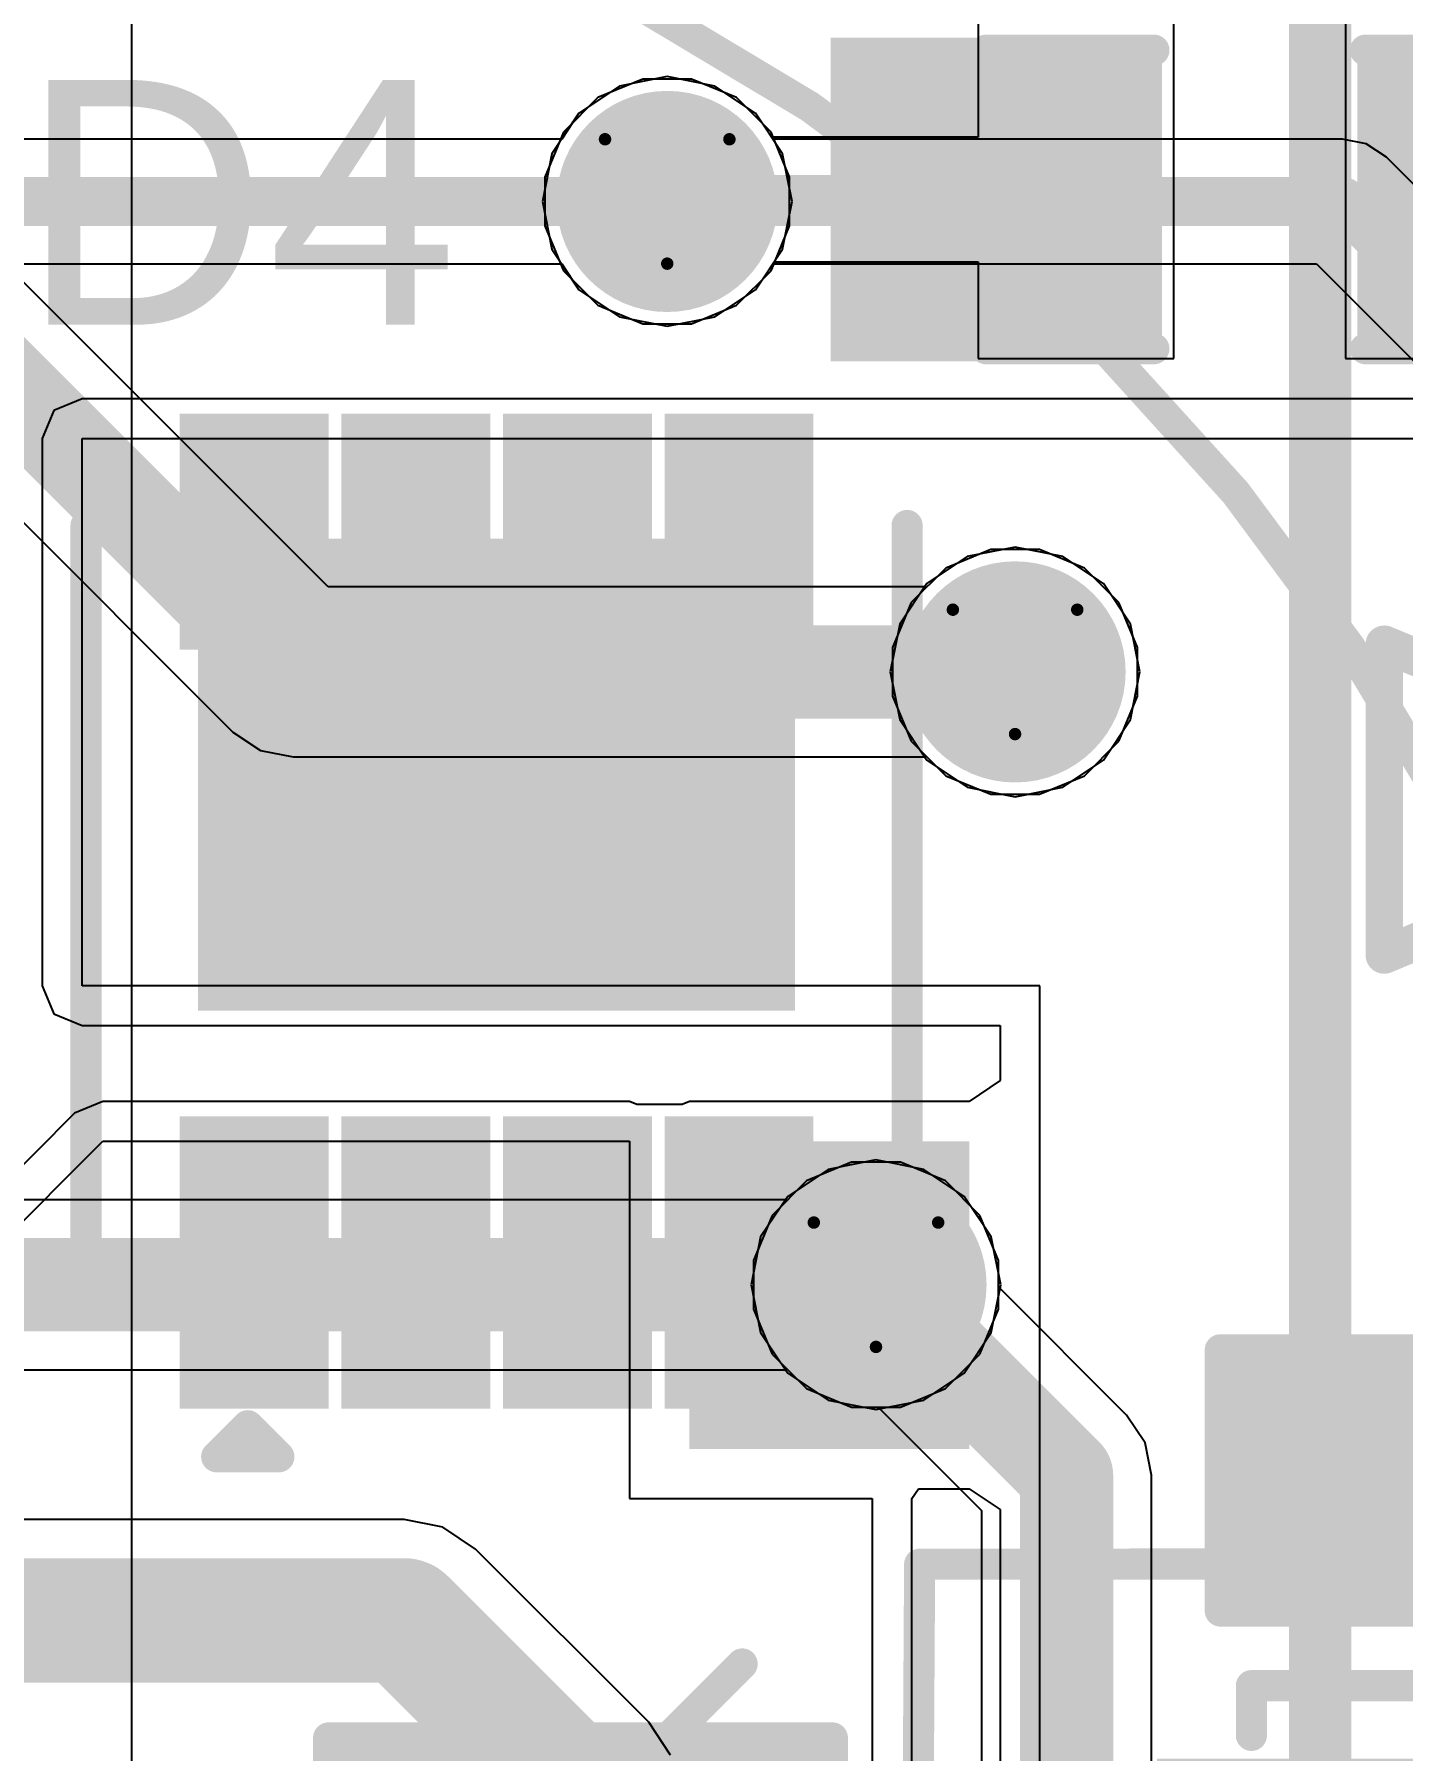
# Model space of a CAD drawing. Header units: inches. Extents: x -3 to 423, y -3 to 110.
# Drawn here: x 26.12 to 31.71, y 69.36 to 76.37 of the extents above; entities that cross this region are included whole.
import ezdxf

# ---------------------------------------------------------------- set-up
doc = ezdxf.new("R2010")
doc.units = ezdxf.units.IN
for name, color, linetype in [('Board Outline', 56, 'Continuous'), ('Bottom Layer', 5, 'Continuous'), ('Bottom Overlay', 54, 'Continuous'), ('Bottom Solder', 6, 'Continuous'), ('Drill Drawing', 1, 'Continuous'), ('Mechanical 1', 6, 'Continuous'), ('Mechanical 13', 56, 'Continuous'), ('Mid Layer', 16, 'Continuous'), ('Mid Layer 2', 76, 'Continuous'), ('Top Layer', 1, 'Continuous'), ('Top Overlay', 2, 'Continuous'), ('Top Paste', 8, 'Continuous'), ('Top Solder', 216, 'Continuous'), ('Via Holes', 16, 'Continuous')]:
    doc.layers.add(name, color=color, linetype=linetype)
doc.styles.add('Arial', font='', dxfattribs={"height": 0.2})
doc.styles.get('Arial').set_extended_font_data('Arial')

# ---------------------------------------------------------------- blocks, each defined once
blk = doc.blocks.new('RES_0306_1')
at = {"layer": 'Top Layer'}
for points in [[(-0.575, -0.9), (-0.575, 0.9), (-0.125, 0.9), (-0.125, -0.9)], [(0.125, -0.9), (0.125, 0.9), (0.575, 0.9), (0.575, -0.9)]]:
    blk.add_hatch(color=1, dxfattribs=at).paths.add_polyline_path(points)
at = {"layer": 'Top Paste'}
for points in [[(-0.575, -0.9), (-0.575, 0.9), (-0.125, 0.9), (-0.125, -0.9)], [(0.125, -0.9), (0.125, 0.9), (0.575, 0.9), (0.575, -0.9)]]:
    blk.add_hatch(color=8, dxfattribs=at).paths.add_polyline_path(points)
at = {"layer": 'Top Solder'}
for points in [[(-0.6766, -1.0016), (-0.6766, 1.0016), (-0.0234, 1.0016), (-0.0234, -1.0016)], [(0.0234, -1.0016), (0.0234, 1.0016), (0.6766, 1.0016), (0.6766, -1.0016)]]:
    blk.add_hatch(color=216, dxfattribs=at).paths.add_polyline_path(points)
at = {"layer": 'Top Overlay'}
for points in [[(-0.2032, 1.0414, 0.127, 0.127, 0), (-0.7112, 1.0414, 0.127, 0.127, 0)], [(-0.7112, -1.016, 0.127, 0.127, 0), (-0.7112, 1.0414, 0.127, 0.127, 0)], [(0.7112, 1.0414, 0.127, 0.127, 0), (0.2032, 1.0414, 0.127, 0.127, 0)], [(0.7112, -1.016, 0.127, 0.127, 0), (0.7112, 1.0414, 0.127, 0.127, 0)], [(-0.2286, -1.016, 0.127, 0.127, 0), (-0.7112, -1.016, 0.127, 0.127, 0)], [(0.7112, -1.016, 0.127, 0.127, 0), (0.2286, -1.016, 0.127, 0.127, 0)]]:
    blk.add_lwpolyline(points, format="xyseb", dxfattribs=at)
for points in [[(-0.7429, 1.0414, 0.0635, 0.0635, 1), (-0.6794, 1.0414, 0.0635, 0.0635, 1)], [(-0.7429, 1.0414, 0.0635, 0.0635, 1), (-0.6794, 1.0414, 0.0635, 0.0635, 1)], [(-0.2349, 1.0414, 0.0635, 0.0635, 1), (-0.1714, 1.0414, 0.0635, 0.0635, 1)], [(0.1714, 1.0414, 0.0635, 0.0635, 1), (0.2349, 1.0414, 0.0635, 0.0635, 1)], [(0.6794, 1.0414, 0.0635, 0.0635, 1), (0.7429, 1.0414, 0.0635, 0.0635, 1)], [(0.6794, 1.0414, 0.0635, 0.0635, 1), (0.7429, 1.0414, 0.0635, 0.0635, 1)], [(-0.7429, -1.016, 0.0635, 0.0635, 1), (-0.6794, -1.016, 0.0635, 0.0635, 1)], [(-0.7429, -1.016, 0.0635, 0.0635, 1), (-0.6794, -1.016, 0.0635, 0.0635, 1)], [(-0.2604, -1.016, 0.0635, 0.0635, 1), (-0.1968, -1.016, 0.0635, 0.0635, 1)], [(0.1968, -1.016, 0.0635, 0.0635, 1), (0.2604, -1.016, 0.0635, 0.0635, 1)], [(0.6794, -1.016, 0.0635, 0.0635, 1), (0.7429, -1.016, 0.0635, 0.0635, 1)], [(0.6794, -1.016, 0.0635, 0.0635, 1), (0.7429, -1.016, 0.0635, 0.0635, 1)]]:
    blk.add_lwpolyline(points, format="xyseb", close=True, dxfattribs=at)
blk = doc.blocks.new('DGH256Q2R7_B_2')
at = {"layer": 'Bottom Overlay'}
blk.add_lwpolyline([(8, 0, 0.127, 0.127, 1), (-8, 0, 0.127, 0.127, 1)], format="xyseb", close=True, dxfattribs=at)
blk = doc.blocks.new('C____A_8')
at = {"layer": 'Top Layer'}
for points in [[(-1.91, 0.565), (-0.49, 0.565), (-0.49, -0.565), (-1.91, -0.565)], [(0.49, 0.565), (1.91, 0.565), (1.91, -0.565), (0.49, -0.565)]]:
    blk.add_hatch(color=1, dxfattribs=at).paths.add_polyline_path(points)
at = {"layer": 'Top Paste'}
for points in [[(-1.91, 0.565), (-0.49, 0.565), (-0.49, -0.565), (-1.91, -0.565)], [(0.49, 0.565), (1.91, 0.565), (1.91, -0.565), (0.49, -0.565)]]:
    blk.add_hatch(color=8, dxfattribs=at).paths.add_polyline_path(points)
at = {"layer": 'Top Solder'}
for points in [[(-2.0116, 0.6666), (-0.3884, 0.6666), (-0.3884, -0.6666), (-2.0116, -0.6666)], [(0.3884, 0.6666), (2.0116, 0.6666), (2.0116, -0.6666), (0.3884, -0.6666)]]:
    blk.add_hatch(color=216, dxfattribs=at).paths.add_polyline_path(points)
at = {"layer": 'Top Overlay'}
for points in [[(-1.6256, 0.9652, 0.127, 0.127, 0), (1.6256, 0.9652, 0.127, 0.127, 0)], [(-1.6256, 0.762, 0.127, 0.127, 0), (-1.6256, 0.9652, 0.127, 0.127, 0)], [(1.6256, 0.7112, 0.127, 0.127, 0), (1.6256, 0.9652, 0.127, 0.127, 0)], [(-2.4192, -0.2746, 0.2, 0.2, 0), (-2.4192, 0.3254, 0.2, 0.2, 0)], [(-2.7192, 0.0254, 0.2, 0.2, 0), (-2.1192, 0.0254, 0.2, 0.2, 0)], [(-1.6256, -0.9652, 0.127, 0.127, 0), (-1.6256, -0.762, 0.127, 0.127, 0)], [(1.6256, -0.9652, 0.127, 0.127, 0), (1.6256, -0.7112, 0.127, 0.127, 0)], [(-1.6256, -0.9652, 0.127, 0.127, 0), (1.6256, -0.9652, 0.127, 0.127, 0)]]:
    blk.add_lwpolyline(points, format="xyseb", dxfattribs=at)
for points in [[(-1.6574, 0.9652, 0.0635, 0.0635, 1), (-1.5938, 0.9652, 0.0635, 0.0635, 1)], [(-1.6574, 0.9652, 0.0635, 0.0635, 1), (-1.5938, 0.9652, 0.0635, 0.0635, 1)], [(1.5938, 0.9652, 0.0635, 0.0635, 1), (1.6574, 0.9652, 0.0635, 0.0635, 1)], [(1.5938, 0.9652, 0.0635, 0.0635, 1), (1.6574, 0.9652, 0.0635, 0.0635, 1)], [(-1.6574, 0.762, 0.0635, 0.0635, 1), (-1.5938, 0.762, 0.0635, 0.0635, 1)], [(1.5938, 0.7112, 0.0635, 0.0635, 1), (1.6574, 0.7112, 0.0635, 0.0635, 1)], [(-2.4692, 0.3254, 0.1, 0.1, 1), (-2.3692, 0.3254, 0.1, 0.1, 1)], [(-2.7692, 0.0254, 0.1, 0.1, 1), (-2.6692, 0.0254, 0.1, 0.1, 1)], [(-2.1692, 0.0254, 0.1, 0.1, 1), (-2.0692, 0.0254, 0.1, 0.1, 1)], [(-2.4692, -0.2746, 0.1, 0.1, 1), (-2.3692, -0.2746, 0.1, 0.1, 1)], [(-1.6574, -0.762, 0.0635, 0.0635, 1), (-1.5938, -0.762, 0.0635, 0.0635, 1)], [(1.5938, -0.7112, 0.0635, 0.0635, 1), (1.6574, -0.7112, 0.0635, 0.0635, 1)], [(-1.6574, -0.9652, 0.0635, 0.0635, 1), (-1.5938, -0.9652, 0.0635, 0.0635, 1)], [(-1.6574, -0.9652, 0.0635, 0.0635, 1), (-1.5938, -0.9652, 0.0635, 0.0635, 1)], [(1.5938, -0.9652, 0.0635, 0.0635, 1), (1.6574, -0.9652, 0.0635, 0.0635, 1)], [(1.5938, -0.9652, 0.0635, 0.0635, 1), (1.6574, -0.9652, 0.0635, 0.0635, 1)]]:
    blk.add_lwpolyline(points, format="xyseb", close=True, dxfattribs=at)
blk = doc.blocks.new('C___0603_9')
at = {"layer": 'Top Layer'}
for points in [[(-0.381, 0.4445), (-0.381, -0.4445), (-1.143, -0.4445), (-1.143, 0.4445)], [(1.143, 0.4445), (1.143, -0.4445), (0.381, -0.4445), (0.381, 0.4445)]]:
    blk.add_hatch(color=1, dxfattribs=at).paths.add_polyline_path(points)
at = {"layer": 'Top Paste'}
for points in [[(-0.381, 0.4445), (-0.381, -0.4445), (-1.143, -0.4445), (-1.143, 0.4445)], [(1.143, 0.4445), (1.143, -0.4445), (0.381, -0.4445), (0.381, 0.4445)]]:
    blk.add_hatch(color=8, dxfattribs=at).paths.add_polyline_path(points)
at = {"layer": 'Top Solder'}
for points in [[(-0.321, 0.5045), (-0.321, -0.5045), (-1.203, -0.5045), (-1.203, 0.5045)], [(1.203, 0.5045), (1.203, -0.5045), (0.321, -0.5045), (0.321, 0.5045)]]:
    blk.add_hatch(color=216, dxfattribs=at).paths.add_polyline_path(points)
at = {"layer": 'Top Overlay'}
for points in [[(-1.2446, 0.5334, 0.127, 0.127, 0), (-1.2446, -0.5334, 0.127, 0.127, 0)], [(-0.4572, 0.5334, 0.127, 0.127, 0), (-1.2446, 0.5334, 0.127, 0.127, 0)], [(1.2446, 0.5334, 0.127, 0.127, 0), (0.4572, 0.5334, 0.127, 0.127, 0)], [(1.2446, 0.5334, 0.127, 0.127, 0), (1.2446, -0.5334, 0.127, 0.127, 0)], [(-0.4572, -0.5334, 0.127, 0.127, 0), (-1.2446, -0.5334, 0.127, 0.127, 0)], [(1.2446, -0.5334, 0.127, 0.127, 0), (0.4572, -0.5334, 0.127, 0.127, 0)]]:
    blk.add_lwpolyline(points, format="xyseb", dxfattribs=at)
for points in [[(-1.2764, 0.5334, 0.0635, 0.0635, 1), (-1.2128, 0.5334, 0.0635, 0.0635, 1)], [(-1.2764, 0.5334, 0.0635, 0.0635, 1), (-1.2128, 0.5334, 0.0635, 0.0635, 1)], [(-0.4889, 0.5334, 0.0635, 0.0635, 1), (-0.4254, 0.5334, 0.0635, 0.0635, 1)], [(0.4254, 0.5334, 0.0635, 0.0635, 1), (0.4889, 0.5334, 0.0635, 0.0635, 1)], [(1.2128, 0.5334, 0.0635, 0.0635, 1), (1.2764, 0.5334, 0.0635, 0.0635, 1)], [(1.2128, 0.5334, 0.0635, 0.0635, 1), (1.2764, 0.5334, 0.0635, 0.0635, 1)], [(-1.2764, -0.5334, 0.0635, 0.0635, 1), (-1.2128, -0.5334, 0.0635, 0.0635, 1)], [(-1.2764, -0.5334, 0.0635, 0.0635, 1), (-1.2128, -0.5334, 0.0635, 0.0635, 1)], [(-0.4889, -0.5334, 0.0635, 0.0635, 1), (-0.4254, -0.5334, 0.0635, 0.0635, 1)], [(0.4254, -0.5334, 0.0635, 0.0635, 1), (0.4889, -0.5334, 0.0635, 0.0635, 1)], [(1.2128, -0.5334, 0.0635, 0.0635, 1), (1.2764, -0.5334, 0.0635, 0.0635, 1)], [(1.2128, -0.5334, 0.0635, 0.0635, 1), (1.2764, -0.5334, 0.0635, 0.0635, 1)]]:
    blk.add_lwpolyline(points, format="xyseb", close=True, dxfattribs=at)
blk = doc.blocks.new('P____PAK__1212_8_17')
at = {"layer": 'Top Layer'}
for points in [[(-1.9875, 1.1925), (-0.9975, 1.1925), (-0.9975, 0.7875), (-1.9875, 0.7875)], [(1.1125, 1.1925), (1.8725, 1.1925), (1.8725, 0.7875), (1.1125, 0.7875)], [(-0.3625, 1.1175), (1.3625, 1.1175), (1.3625, -1.1175), (-0.3625, -1.1175)], [(-1.9875, 0.5325), (-0.9975, 0.5325), (-0.9975, 0.1275), (-1.9875, 0.1275)], [(1.1125, 0.5325), (1.8725, 0.5325), (1.8725, 0.1275), (1.1125, 0.1275)], [(-1.9875, -0.1275), (-0.9975, -0.1275), (-0.9975, -0.5325), (-1.9875, -0.5325)], [(1.1125, -0.1275), (1.8725, -0.1275), (1.8725, -0.5325), (1.1125, -0.5325)], [(-1.9875, -0.7875), (-0.9975, -0.7875), (-0.9975, -1.1925), (-1.9875, -1.1925)], [(1.1125, -0.7875), (1.8725, -0.7875), (1.8725, -1.1925), (1.1125, -1.1925)]]:
    blk.add_hatch(color=1, dxfattribs=at).paths.add_polyline_path(points)
at = {"layer": 'Top Paste'}
for points in [[(-1.9875, 1.1925), (-0.9975, 1.1925), (-0.9975, 0.7875), (-1.9875, 0.7875)], [(1.1125, 1.1925), (1.8725, 1.1925), (1.8725, 0.7875), (1.1125, 0.7875)], [(-0.3625, 1.1175), (1.3625, 1.1175), (1.3625, -1.1175), (-0.3625, -1.1175)], [(-1.9875, 0.5325), (-0.9975, 0.5325), (-0.9975, 0.1275), (-1.9875, 0.1275)], [(1.1125, 0.5325), (1.8725, 0.5325), (1.8725, 0.1275), (1.1125, 0.1275)], [(-1.9875, -0.1275), (-0.9975, -0.1275), (-0.9975, -0.5325), (-1.9875, -0.5325)], [(1.1125, -0.1275), (1.8725, -0.1275), (1.8725, -0.5325), (1.1125, -0.5325)], [(-1.9875, -0.7875), (-0.9975, -0.7875), (-0.9975, -1.1925), (-1.9875, -1.1925)], [(1.1125, -0.7875), (1.8725, -0.7875), (1.8725, -1.1925), (1.1125, -1.1925)]]:
    blk.add_hatch(color=8, dxfattribs=at).paths.add_polyline_path(points)
at = {"layer": 'Top Solder'}
for points in [[(-2.0891, 1.2941), (-0.8959, 1.2941), (-0.8959, 0.6859), (-2.0891, 0.6859)], [(1.0109, 1.2941), (1.9741, 1.2941), (1.9741, 0.6859), (1.0109, 0.6859)], [(-0.4641, 1.2191), (1.4641, 1.2191), (1.4641, -1.2191), (-0.4641, -1.2191)], [(-2.0891, 0.6341), (-0.8959, 0.6341), (-0.8959, 0.0259), (-2.0891, 0.0259)], [(1.0109, 0.6341), (1.9741, 0.6341), (1.9741, 0.0259), (1.0109, 0.0259)], [(-2.0891, -0.0259), (-0.8959, -0.0259), (-0.8959, -0.6341), (-2.0891, -0.6341)], [(1.0109, -0.0259), (1.9741, -0.0259), (1.9741, -0.6341), (1.0109, -0.6341)], [(-2.0891, -0.6859), (-0.8959, -0.6859), (-0.8959, -1.2941), (-2.0891, -1.2941)], [(1.0109, -0.6859), (1.9741, -0.6859), (1.9741, -1.2941), (1.0109, -1.2941)]]:
    blk.add_hatch(color=216, dxfattribs=at).paths.add_polyline_path(points)
at = {"layer": 'Top Overlay'}
for points in [[(-1.6325, 1.6766, 0.127, 0.127, 0), (1.5175, 1.6766, 0.127, 0.127, 0)], [(-2.286, 1.143, 0.127, 0.127, 0), (-2.286, 0.889, 0.127, 0.127, 0)], [(-2.286, 1.143, 0.127, 0.127, 0), (-2.159, 1.016, 0.127, 0.127, 0)], [(-2.159, 1.016, 0.127, 0.127, 0), (-2.286, 0.889, 0.127, 0.127, 0)], [(-1.6325, -1.6766, 0.127, 0.127, 0), (1.5175, -1.6766, 0.127, 0.127, 0)]]:
    blk.add_lwpolyline(points, format="xyseb", dxfattribs=at)
for points in [[(-1.6642, 1.6766, 0.0635, 0.0635, 1), (-1.6007, 1.6766, 0.0635, 0.0635, 1)], [(1.4858, 1.6766, 0.0635, 0.0635, 1), (1.5493, 1.6766, 0.0635, 0.0635, 1)], [(-2.3178, 1.143, 0.0635, 0.0635, 1), (-2.2542, 1.143, 0.0635, 0.0635, 1)], [(-2.3178, 1.143, 0.0635, 0.0635, 1), (-2.2542, 1.143, 0.0635, 0.0635, 1)], [(-2.1907, 1.016, 0.0635, 0.0635, 1), (-2.1273, 1.016, 0.0635, 0.0635, 1)], [(-2.1907, 1.016, 0.0635, 0.0635, 1), (-2.1273, 1.016, 0.0635, 0.0635, 1)], [(-2.3178, 0.889, 0.0635, 0.0635, 1), (-2.2542, 0.889, 0.0635, 0.0635, 1)], [(-2.3178, 0.889, 0.0635, 0.0635, 1), (-2.2542, 0.889, 0.0635, 0.0635, 1)], [(-1.6642, -1.6766, 0.0635, 0.0635, 1), (-1.6007, -1.6766, 0.0635, 0.0635, 1)], [(1.4858, -1.6766, 0.0635, 0.0635, 1), (1.5493, -1.6766, 0.0635, 0.0635, 1)]]:
    blk.add_lwpolyline(points, format="xyseb", close=True, dxfattribs=at)
blk = doc.blocks.new('LED_0603_35')
at = {"layer": 'Top Layer'}
for points in [[(-1, 0.5), (-0.5, 0.5), (-0.5, -0.5), (-1, -0.5)], [(0.5, 0.5), (1, 0.5), (1, -0.5), (0.5, -0.5)]]:
    blk.add_hatch(color=1, dxfattribs=at).paths.add_polyline_path(points)
at = {"layer": 'Top Overlay'}
blk.add_hatch(color=2, dxfattribs=at).paths.add_polyline_path([(1.1176, -0.6603), (1.7526, -0.6603), (1.7526, 0.6605), (1.1176, 0.6605)])
at = {"layer": 'Top Paste'}
for points in [[(-1, 0.5), (-0.5, 0.5), (-0.5, -0.5), (-1, -0.5)], [(0.5, 0.5), (1, 0.5), (1, -0.5), (0.5, -0.5)]]:
    blk.add_hatch(color=8, dxfattribs=at).paths.add_polyline_path(points)
at = {"layer": 'Top Solder'}
for points in [[(-1.1016, 0.6016), (-0.3984, 0.6016), (-0.3984, -0.6016), (-1.1016, -0.6016)], [(0.3984, 0.6016), (1.1016, 0.6016), (1.1016, -0.6016), (0.3984, -0.6016)]]:
    blk.add_hatch(color=216, dxfattribs=at).paths.add_polyline_path(points)
at = {"layer": 'Top Overlay'}
for points in [[(-0.4318, 0.6096, 0.127, 0.127, 0), (-1.1176, 0.6096, 0.127, 0.127, 0)], [(-1.1176, 0.6096, 0.127, 0.127, 0), (-1.1176, -0.6096, 0.127, 0.127, 0)], [(1.1176, 0.6096, 0.127, 0.127, 0), (0.4318, 0.6096, 0.127, 0.127, 0)], [(1.1176, 0.6096, 0.127, 0.127, 0), (1.1176, -0.6096, 0.127, 0.127, 0)], [(-0.4318, -0.6096, 0.127, 0.127, 0), (-1.1176, -0.6096, 0.127, 0.127, 0)], [(1.1176, -0.6096, 0.127, 0.127, 0), (0.4318, -0.6096, 0.127, 0.127, 0)]]:
    blk.add_lwpolyline(points, format="xyseb", dxfattribs=at)
for points in [[(-1.1494, 0.6096, 0.0635, 0.0635, 1), (-1.0858, 0.6096, 0.0635, 0.0635, 1)], [(-1.1494, 0.6096, 0.0635, 0.0635, 1), (-1.0858, 0.6096, 0.0635, 0.0635, 1)], [(-0.4636, 0.6096, 0.0635, 0.0635, 1), (-0.4001, 0.6096, 0.0635, 0.0635, 1)], [(0.4001, 0.6096, 0.0635, 0.0635, 1), (0.4636, 0.6096, 0.0635, 0.0635, 1)], [(1.0859, 0.6096, 0.0635, 0.0635, 1), (1.1494, 0.6096, 0.0635, 0.0635, 1)], [(1.0859, 0.6096, 0.0635, 0.0635, 1), (1.1494, 0.6096, 0.0635, 0.0635, 1)], [(-1.1494, -0.6096, 0.0635, 0.0635, 1), (-1.0858, -0.6096, 0.0635, 0.0635, 1)], [(-1.1494, -0.6096, 0.0635, 0.0635, 1), (-1.0858, -0.6096, 0.0635, 0.0635, 1)], [(-0.4636, -0.6096, 0.0635, 0.0635, 1), (-0.4001, -0.6096, 0.0635, 0.0635, 1)], [(0.4001, -0.6096, 0.0635, 0.0635, 1), (0.4636, -0.6096, 0.0635, 0.0635, 1)], [(1.0859, -0.6096, 0.0635, 0.0635, 1), (1.1494, -0.6096, 0.0635, 0.0635, 1)], [(1.0859, -0.6096, 0.0635, 0.0635, 1), (1.1494, -0.6096, 0.0635, 0.0635, 1)]]:
    blk.add_lwpolyline(points, format="xyseb", close=True, dxfattribs=at)
blk = doc.blocks.new('CON_2078430004_MOL_44')
at = {"layer": 'Mechanical 13'}
for points in [[(4.228, 0.635, 0.127, 0.127, 0), (2.704, 0, 0.127, 0.127, 0)], [(4.228, 0.635, 0.127, 0.127, 0), (4.228, -0.635, 0.127, 0.127, 0)], [(4.228, -0.635, 0.127, 0.127, 0), (2.704, 0, 0.127, 0.127, 0)]]:
    blk.add_lwpolyline(points, format="xyseb", dxfattribs=at)
for points in [[(4.1962, 0.635, 0.0635, 0.0635, 1), (4.2597, 0.635, 0.0635, 0.0635, 1)], [(4.1962, 0.635, 0.0635, 0.0635, 1), (4.2597, 0.635, 0.0635, 0.0635, 1)], [(4.1962, -0.635, 0.0635, 0.0635, 1), (4.2597, -0.635, 0.0635, 0.0635, 1)], [(4.1962, -0.635, 0.0635, 0.0635, 1), (4.2597, -0.635, 0.0635, 0.0635, 1)]]:
    blk.add_lwpolyline(points, format="xyseb", close=True, dxfattribs=at)
at = {"layer": 'Top Overlay'}
for points in [[(4.228, 0.635, 0.1524, 0.1524, 0), (2.704, 0, 0.1524, 0.1524, 0)], [(4.228, 0.635, 0.1524, 0.1524, 0), (4.228, -0.635, 0.1524, 0.1524, 0)], [(4.228, -0.635, 0.1524, 0.1524, 0), (2.704, 0, 0.1524, 0.1524, 0)]]:
    blk.add_lwpolyline(points, format="xyseb", dxfattribs=at)
for points in [[(4.1899, 0.635, 0.0762, 0.0762, 1), (4.2661, 0.635, 0.0762, 0.0762, 1)], [(4.1899, 0.635, 0.0762, 0.0762, 1), (4.2661, 0.635, 0.0762, 0.0762, 1)], [(4.1899, -0.635, 0.0762, 0.0762, 1), (4.2661, -0.635, 0.0762, 0.0762, 1)], [(4.1899, -0.635, 0.0762, 0.0762, 1), (4.2661, -0.635, 0.0762, 0.0762, 1)]]:
    blk.add_lwpolyline(points, format="xyseb", close=True, dxfattribs=at)

msp = doc.modelspace()

# ---------------------------------------------------------------- hatches: boundary and pattern name
at = {"layer": 'Bottom Layer'}
h = msp.add_hatch(color=5, dxfattribs=at)
edge = h.paths.add_edge_path()
edge.add_arc((28.7039, 75.6829), 0.35, 0, 360)
h = msp.add_hatch(color=5, dxfattribs=at)
edge = h.paths.add_edge_path()
edge.add_arc((30.1244, 73.7616), 0.35, 0, 360)
h = msp.add_hatch(color=5, dxfattribs=at)
edge = h.paths.add_edge_path()
edge.add_arc((29.5565, 71.2587), 0.35, 0, 360)
at = {"layer": 'Bottom Solder'}
h = msp.add_hatch(color=6, dxfattribs=at)
edge = h.paths.add_edge_path()
edge.add_arc((28.7039, 75.6829), 0.4516, 0, 360)
h = msp.add_hatch(color=6, dxfattribs=at)
edge = h.paths.add_edge_path()
edge.add_arc((30.1244, 73.7616), 0.4516, 0, 360)
h = msp.add_hatch(color=6, dxfattribs=at)
edge = h.paths.add_edge_path()
edge.add_arc((29.5565, 71.2587), 0.4516, 0, 360)
at = {"layer": 'Mid Layer'}
h = msp.add_hatch(color=16, dxfattribs=at)
edge = h.paths.add_edge_path()
edge.add_arc((28.7039, 75.6829), 0.35, 0, 360)
h = msp.add_hatch(color=16, dxfattribs=at)
edge = h.paths.add_edge_path()
edge.add_arc((30.1244, 73.7616), 0.35, 0, 360)
h = msp.add_hatch(color=16, dxfattribs=at)
edge = h.paths.add_edge_path()
edge.add_arc((29.5565, 71.2587), 0.35, 0, 360)
at = {"layer": 'Mid Layer 2'}
h = msp.add_hatch(color=76, dxfattribs=at)
edge = h.paths.add_edge_path()
edge.add_arc((28.7039, 75.6829), 0.35, 0, 360)
h = msp.add_hatch(color=76, dxfattribs=at)
edge = h.paths.add_edge_path()
edge.add_arc((30.1244, 73.7616), 0.35, 0, 360)
h = msp.add_hatch(color=76, dxfattribs=at)
edge = h.paths.add_edge_path()
edge.add_arc((29.5565, 71.2587), 0.35, 0, 360)
at = {"layer": 'Top Layer'}
h = msp.add_hatch(color=1, dxfattribs=at)
edge = h.paths.add_edge_path()
edge.add_arc((28.7039, 75.6829), 0.35, 0, 360)
h = msp.add_hatch(color=1, dxfattribs=at)
edge = h.paths.add_edge_path()
edge.add_arc((30.1244, 73.7616), 0.35, 0, 360)
msp.add_hatch(color=1, dxfattribs=at).paths.add_polyline_path([(28.7945, 70.588), (29.9375, 70.588), (29.9375, 71.8446), (28.7945, 71.8446)])
h = msp.add_hatch(color=1, dxfattribs=at)
edge = h.paths.add_edge_path()
edge.add_arc((29.5565, 71.2587), 0.35, 0, 360)
at = {"layer": 'Top Solder'}
h = msp.add_hatch(color=216, dxfattribs=at)
edge = h.paths.add_edge_path()
edge.add_arc((28.7039, 75.6829), 0.4516, 0, 360)
h = msp.add_hatch(color=216, dxfattribs=at)
edge = h.paths.add_edge_path()
edge.add_arc((30.1244, 73.7616), 0.4516, 0, 360)
h = msp.add_hatch(color=216, dxfattribs=at)
edge = h.paths.add_edge_path()
edge.add_arc((29.5565, 71.2587), 0.4516, 0, 360)
at = {"layer": 'Via Holes'}
h = msp.add_hatch(color=7, dxfattribs=at)
edge = h.paths.add_edge_path()
edge.add_arc((28.7039, 75.6829), 0.25, 0, 360)
h = msp.add_hatch(color=7, dxfattribs=at)
edge = h.paths.add_edge_path()
edge.add_arc((30.1244, 73.7616), 0.25, 0, 360)
h = msp.add_hatch(color=7, dxfattribs=at)
edge = h.paths.add_edge_path()
edge.add_arc((29.5565, 71.2587), 0.25, 0, 360)

# ---------------------------------------------------------------- linework, layer by layer
at = {"layer": 'Board Outline'}
msp.add_lwpolyline([(28.72, 69.42, 0.127, 0.127, 0), (29.01, 69.71, 0.127, 0.127, 0)], format="xyseb", dxfattribs=at)
for points in [[(28.9783, 69.71, 0.0635, 0.0635, 1), (29.0418, 69.71, 0.0635, 0.0635, 1)], [(28.6883, 69.42, 0.0635, 0.0635, 1), (28.7518, 69.42, 0.0635, 0.0635, 1)]]:
    msp.add_lwpolyline(points, format="xyseb", close=True, dxfattribs=at)
at = {"layer": 'Bottom Layer'}
for p, q in [((27.3195, 74.1088), (25.0463, 76.382)), ((28.5088, 76.1539), (28.3434, 76.0434)), ((28.7039, 76.1927), (28.5088, 76.1539)), ((28.899, 76.1539), (28.7039, 76.1927)), ((29.0644, 76.0434), (28.899, 76.1539)), ((28.3434, 76.0434), (28.2329, 75.878)), ((29.1349, 75.9378), (29.0644, 76.0434)), ((31.4611, 75.9378), (29.1349, 75.9378)), ((31.5586, 75.9184), (31.4611, 75.9378)), ((31.6413, 75.8631), (31.5586, 75.9184)), ((28.2329, 75.878), (28.1941, 75.6829)), ((32.3449, 75.1595), (31.6413, 75.8631)), ((24.657, 75.7894), (26.9302, 73.5161)), ((28.1941, 75.6829), (28.2329, 75.4878)), ((28.2329, 75.4878), (28.3434, 75.3224)), ((29.0644, 75.3224), (29.1349, 75.428)), ((29.1349, 75.428), (31.3555, 75.428)), ((31.3555, 75.428), (32.0591, 74.7244)), ((28.3434, 75.3224), (28.5088, 75.2119)), ((28.899, 75.2119), (29.0644, 75.3224)), ((28.5088, 75.2119), (28.7039, 75.1731)), ((28.7039, 75.1731), (28.899, 75.2119)), ((29.9293, 74.2326), (29.7639, 74.1221)), ((30.1244, 74.2714), (29.9293, 74.2326)), ((30.3195, 74.2326), (30.1244, 74.2714)), ((30.4849, 74.1221), (30.3195, 74.2326)), ((29.755, 74.1088), (27.3195, 74.1088)), ((29.7639, 74.1221), (29.755, 74.1088)), ((30.5954, 73.9567), (30.4849, 74.1221)), ((30.6342, 73.7616), (30.5954, 73.9567)), ((30.5954, 73.5665), (30.6342, 73.7616)), ((30.4849, 73.4011), (30.5954, 73.5665)), ((26.9302, 73.5161), (27.0428, 73.4409)), ((27.0428, 73.4409), (27.1757, 73.4144)), ((27.1757, 73.4144), (29.755, 73.4144)), ((29.755, 73.4144), (29.7639, 73.4011)), ((29.7639, 73.4011), (29.9293, 73.2906)), ((30.3195, 73.2906), (30.4849, 73.4011)), ((29.9293, 73.2906), (30.1244, 73.2518)), ((30.1244, 73.2518), (30.3195, 73.2906)), ((29.3614, 71.7297), (29.196, 71.6192)), ((29.5565, 71.7685), (29.3614, 71.7297)), ((29.7516, 71.7297), (29.5565, 71.7685)), ((29.917, 71.6192), (29.7516, 71.7297)), ((29.1871, 71.6059), (24.2142, 71.6059)), ((29.196, 71.6192), (29.1871, 71.6059)), ((30.0275, 71.4538), (29.917, 71.6192)), ((30.0663, 71.2587), (30.0275, 71.4538)), ((30.0632, 71.243), (30.0663, 71.2587)), ((30.5801, 70.7261), (30.0632, 71.243)), ((24.0704, 70.9115), (29.1871, 70.9115)), ((29.1871, 70.9115), (29.196, 70.8982)), ((29.196, 70.8982), (29.3614, 70.7877)), ((29.3614, 70.7877), (29.5565, 70.7489)), ((29.5565, 70.7489), (29.5722, 70.752)), ((29.5722, 70.752), (29.9874, 70.3368)), ((30.6554, 70.6135), (30.5801, 70.7261)), ((30.6818, 70.4806), (30.6554, 70.6135)), ((30.6818, 67.1917), (30.6818, 70.4806)), ((29.9874, 70.3368), (29.9874, 67.3355)), ((27.6294, 70.2999), (21.0052, 70.2999)), ((27.787, 70.2685), (27.6294, 70.2999)), ((27.9207, 70.1792), (27.787, 70.2685)), ((28.6283, 69.4716), (27.9207, 70.1792)), ((28.7176, 69.338), (28.6283, 69.4716))]:
    msp.add_line(p, q, dxfattribs=at)
for points in [[(24.8008, 76.1365, 0.381, 0.381, 0), (27.1757, 73.7616, 0.381, 0.381, 0)], [(28.7039, 75.6829, 0.2, 0.2, 0), (31.4611, 75.6829, 0.2, 0.2, 0)], [(31.4611, 75.6829, 0.2, 0.2, 0), (32.2394, 74.9046, 0.2, 0.2, 0)], [(27.1757, 73.7616, 0.381, 0.381, 0), (30.1244, 73.7616, 0.381, 0.381, 0)], [(24.0704, 71.2587, 0.381, 0.381, 0), (29.5565, 71.2587, 0.381, 0.381, 0)], [(29.5565, 71.2587, 0.381, 0.381, 0), (30.3346, 70.4806, 0.381, 0.381, 0)], [(30.3346, 67.1917, 0.381, 0.381, 0), (30.3346, 70.4806, 0.381, 0.381, 0)], [(21.0052, 69.888, 0.508, 0.508, 0), (27.6294, 69.888, 0.508, 0.508, 0)], [(27.6294, 69.888, 0.508, 0.508, 0), (28.337, 69.1804, 0.508, 0.508, 0)], [(28.337, 67.5571, 0.508, 0.508, 0), (28.337, 69.1804, 0.508, 0.508, 0)]]:
    msp.add_lwpolyline(points, format="xyseb", dxfattribs=at)
for points in [[(28.6539, 75.6829, 0.1, 0.1, 1), (28.7539, 75.6829, 0.1, 0.1, 1)], [(31.4111, 75.6829, 0.1, 0.1, 1), (31.5111, 75.6829, 0.1, 0.1, 1)], [(31.4111, 75.6829, 0.1, 0.1, 1), (31.5111, 75.6829, 0.1, 0.1, 1)], [(27.0805, 73.7616, 0.1905, 0.1905, 1), (27.271, 73.7616, 0.1905, 0.1905, 1)], [(27.0805, 73.7616, 0.1905, 0.1905, 1), (27.271, 73.7616, 0.1905, 0.1905, 1)], [(30.0292, 73.7616, 0.1905, 0.1905, 1), (30.2197, 73.7616, 0.1905, 0.1905, 1)], [(29.4612, 71.2587, 0.1905, 0.1905, 1), (29.6517, 71.2587, 0.1905, 0.1905, 1)], [(29.4612, 71.2587, 0.1905, 0.1905, 1), (29.6517, 71.2587, 0.1905, 0.1905, 1)], [(30.2394, 70.4806, 0.1905, 0.1905, 1), (30.4299, 70.4806, 0.1905, 0.1905, 1)], [(30.2394, 70.4806, 0.1905, 0.1905, 1), (30.4299, 70.4806, 0.1905, 0.1905, 1)], [(27.5024, 69.888, 0.254, 0.254, 1), (27.7564, 69.888, 0.254, 0.254, 1)], [(27.5024, 69.888, 0.254, 0.254, 1), (27.7564, 69.888, 0.254, 0.254, 1)], [(28.21, 69.1804, 0.254, 0.254, 1), (28.464, 69.1804, 0.254, 0.254, 1)], [(28.21, 69.1804, 0.254, 0.254, 1), (28.464, 69.1804, 0.254, 0.254, 1)]]:
    msp.add_lwpolyline(points, format="xyseb", close=True, dxfattribs=at)
at = {"layer": 'Drill Drawing'}
for points in [[(28.4499, 75.9369, 0.0508, 0.0508, 0), (28.9579, 75.9369, 0.0508, 0.0508, 0)], [(28.4499, 75.9369, 0.0508, 0.0508, 0), (28.7039, 75.4289, 0.0508, 0.0508, 0)], [(28.7039, 75.4289, 0.0508, 0.0508, 0), (28.9579, 75.9369, 0.0508, 0.0508, 0)], [(29.8704, 74.0156, 0.0508, 0.0508, 0), (30.3784, 74.0156, 0.0508, 0.0508, 0)], [(29.8704, 74.0156, 0.0508, 0.0508, 0), (30.1244, 73.5076, 0.0508, 0.0508, 0)], [(30.1244, 73.5076, 0.0508, 0.0508, 0), (30.3784, 74.0156, 0.0508, 0.0508, 0)], [(29.3025, 71.5127, 0.0508, 0.0508, 0), (29.8105, 71.5127, 0.0508, 0.0508, 0)], [(29.3025, 71.5127, 0.0508, 0.0508, 0), (29.5565, 71.0047, 0.0508, 0.0508, 0)], [(29.5565, 71.0047, 0.0508, 0.0508, 0), (29.8105, 71.5127, 0.0508, 0.0508, 0)]]:
    msp.add_lwpolyline(points, format="xyseb", dxfattribs=at)
for points in [[(28.4372, 75.9369, 0.0254, 0.0254, 1), (28.4626, 75.9369, 0.0254, 0.0254, 1)], [(28.4372, 75.9369, 0.0254, 0.0254, 1), (28.4626, 75.9369, 0.0254, 0.0254, 1)], [(28.9452, 75.9369, 0.0254, 0.0254, 1), (28.9706, 75.9369, 0.0254, 0.0254, 1)], [(28.9452, 75.9369, 0.0254, 0.0254, 1), (28.9706, 75.9369, 0.0254, 0.0254, 1)], [(28.6912, 75.4289, 0.0254, 0.0254, 1), (28.7166, 75.4289, 0.0254, 0.0254, 1)], [(28.6912, 75.4289, 0.0254, 0.0254, 1), (28.7166, 75.4289, 0.0254, 0.0254, 1)], [(29.8577, 74.0156, 0.0254, 0.0254, 1), (29.8831, 74.0156, 0.0254, 0.0254, 1)], [(29.8577, 74.0156, 0.0254, 0.0254, 1), (29.8831, 74.0156, 0.0254, 0.0254, 1)], [(30.3657, 74.0156, 0.0254, 0.0254, 1), (30.3911, 74.0156, 0.0254, 0.0254, 1)], [(30.3657, 74.0156, 0.0254, 0.0254, 1), (30.3911, 74.0156, 0.0254, 0.0254, 1)], [(30.1117, 73.5076, 0.0254, 0.0254, 1), (30.1371, 73.5076, 0.0254, 0.0254, 1)], [(30.1117, 73.5076, 0.0254, 0.0254, 1), (30.1371, 73.5076, 0.0254, 0.0254, 1)], [(29.2898, 71.5127, 0.0254, 0.0254, 1), (29.3152, 71.5127, 0.0254, 0.0254, 1)], [(29.2898, 71.5127, 0.0254, 0.0254, 1), (29.3152, 71.5127, 0.0254, 0.0254, 1)], [(29.7978, 71.5127, 0.0254, 0.0254, 1), (29.8232, 71.5127, 0.0254, 0.0254, 1)], [(29.7978, 71.5127, 0.0254, 0.0254, 1), (29.8232, 71.5127, 0.0254, 0.0254, 1)], [(29.5438, 71.0047, 0.0254, 0.0254, 1), (29.5692, 71.0047, 0.0254, 0.0254, 1)], [(29.5438, 71.0047, 0.0254, 0.0254, 1), (29.5692, 71.0047, 0.0254, 0.0254, 1)]]:
    msp.add_lwpolyline(points, format="xyseb", close=True, dxfattribs=at)
at = {"layer": 'Mechanical 1'}
msp.add_lwpolyline([(31.37, 79.42, 0.254, 0.254, 0), (31.37, 23.76, 0.254, 0.254, 0)], format="xyseb", dxfattribs=at)
at = {"layer": 'Mid Layer'}
for p, q in [((28.5088, 76.1539), (28.3434, 76.0434)), ((28.7039, 76.1927), (28.5088, 76.1539)), ((28.899, 76.1539), (28.7039, 76.1927)), ((29.0644, 76.0434), (28.899, 76.1539)), ((28.3434, 76.0434), (28.2329, 75.878)), ((29.1749, 75.878), (29.0644, 76.0434)), ((28.2329, 75.878), (28.1941, 75.6829)), ((29.2137, 75.6829), (29.1749, 75.878)), ((28.1941, 75.6829), (28.2329, 75.4878)), ((29.1749, 75.4878), (29.2137, 75.6829)), ((28.2329, 75.4878), (28.3434, 75.3224)), ((29.0644, 75.3224), (29.1749, 75.4878)), ((28.3434, 75.3224), (28.5088, 75.2119)), ((28.899, 75.2119), (29.0644, 75.3224)), ((28.5088, 75.2119), (28.7039, 75.1731)), ((28.7039, 75.1731), (28.899, 75.2119)), ((29.9293, 74.2326), (29.7639, 74.1221)), ((30.1244, 74.2714), (29.9293, 74.2326)), ((30.3195, 74.2326), (30.1244, 74.2714)), ((30.4849, 74.1221), (30.3195, 74.2326)), ((29.7639, 74.1221), (29.6534, 73.9567)), ((30.5954, 73.9567), (30.4849, 74.1221)), ((29.6534, 73.9567), (29.6146, 73.7616)), ((30.6342, 73.7616), (30.5954, 73.9567)), ((29.6146, 73.7616), (29.6534, 73.5665)), ((30.5954, 73.5665), (30.6342, 73.7616)), ((29.6534, 73.5665), (29.7639, 73.4011)), ((30.4849, 73.4011), (30.5954, 73.5665)), ((29.7639, 73.4011), (29.9293, 73.2906)), ((30.3195, 73.2906), (30.4849, 73.4011)), ((29.9293, 73.2906), (30.1244, 73.2518)), ((30.1244, 73.2518), (30.3195, 73.2906)), ((29.3614, 71.7297), (29.196, 71.6192)), ((29.5565, 71.7685), (29.3614, 71.7297)), ((29.7516, 71.7297), (29.5565, 71.7685)), ((29.917, 71.6192), (29.7516, 71.7297)), ((29.196, 71.6192), (29.0855, 71.4538)), ((30.0275, 71.4538), (29.917, 71.6192)), ((29.0855, 71.4538), (29.0467, 71.2587)), ((30.0663, 71.2587), (30.0275, 71.4538)), ((29.0467, 71.2587), (29.0855, 71.0636)), ((30.0275, 71.0636), (30.0663, 71.2587)), ((29.0855, 71.0636), (29.196, 70.8982)), ((29.917, 70.8982), (30.0275, 71.0636)), ((29.196, 70.8982), (29.3614, 70.7877)), ((29.7516, 70.7877), (29.917, 70.8982)), ((29.3614, 70.7877), (29.5565, 70.7489)), ((29.5565, 70.7489), (29.7516, 70.7877))]:
    msp.add_line(p, q, dxfattribs=at)
at = {"layer": 'Mid Layer 2'}
for p, q in [((26.5176, 67.8073), (26.5176, 79.0448)), ((28.6044, 76.1829), (28.4207, 76.1068)), ((28.8034, 76.1829), (28.6044, 76.1829)), ((28.9871, 76.1068), (28.8034, 76.1829)), ((28.4207, 76.1068), (28.28, 75.9661)), ((29.1278, 75.9661), (28.9871, 76.1068)), ((28.28, 75.9661), (28.2039, 75.7824)), ((29.2039, 75.7824), (29.1278, 75.9661)), ((28.2039, 75.7824), (28.2039, 75.5834)), ((29.2039, 75.5834), (29.2039, 75.7824)), ((28.2039, 75.5834), (28.28, 75.3997)), ((29.1278, 75.3997), (29.2039, 75.5834)), ((28.28, 75.3997), (28.4207, 75.259)), ((28.9871, 75.259), (29.1278, 75.3997)), ((28.4207, 75.259), (28.6044, 75.1829)), ((28.8034, 75.1829), (28.9871, 75.259)), ((28.6044, 75.1829), (28.8034, 75.1829)), ((30.0249, 74.2616), (29.8412, 74.1855)), ((30.2239, 74.2616), (30.0249, 74.2616)), ((30.4076, 74.1855), (30.2239, 74.2616)), ((29.8412, 74.1855), (29.7005, 74.0448)), ((30.5483, 74.0448), (30.4076, 74.1855)), ((29.7005, 74.0448), (29.6244, 73.8611)), ((30.6244, 73.8611), (30.5483, 74.0448)), ((29.6244, 73.8611), (29.6244, 73.6621)), ((30.6244, 73.6621), (30.6244, 73.8611)), ((29.6244, 73.6621), (29.7005, 73.4784)), ((30.5483, 73.4784), (30.6244, 73.6621)), ((29.7005, 73.4784), (29.8412, 73.3377)), ((30.4076, 73.3377), (30.5483, 73.4784)), ((29.8412, 73.3377), (30.0249, 73.2616)), ((30.2239, 73.2616), (30.4076, 73.3377)), ((30.0249, 73.2616), (30.2239, 73.2616)), ((29.457, 71.7587), (29.2733, 71.6826)), ((29.656, 71.7587), (29.457, 71.7587)), ((29.8397, 71.6826), (29.656, 71.7587)), ((29.2733, 71.6826), (29.1326, 71.5419)), ((29.9804, 71.5419), (29.8397, 71.6826)), ((29.1326, 71.5419), (29.0565, 71.3582)), ((30.0565, 71.3582), (29.9804, 71.5419)), ((29.0565, 71.3582), (29.0565, 71.1593)), ((30.0565, 71.1593), (30.0565, 71.3582)), ((29.0565, 71.1593), (29.1326, 70.9755)), ((29.9804, 70.9755), (30.0565, 71.1593)), ((29.1326, 70.9755), (29.2733, 70.8348)), ((29.8397, 70.8348), (29.9804, 70.9755)), ((29.2733, 70.8348), (29.457, 70.7587)), ((29.656, 70.7587), (29.8397, 70.8348)), ((29.457, 70.7587), (29.656, 70.7587))]:
    msp.add_line(p, q, dxfattribs=at)
at = {"layer": 'Top Layer'}
for p, q in [((29.9733, 76.422), (29.9733, 76.3411)), ((30.7733, 76.3411), (30.7733, 76.422)), ((31.4733, 76.4681), (31.4733, 76.3411)), ((29.9733, 76.3411), (29.9733, 76.3411)), ((29.9733, 76.3411), (29.9733, 75.946)), ((30.7733, 75.0411), (30.7733, 76.3411)), ((30.7733, 76.3411), (30.7733, 76.3411)), ((31.4733, 76.3411), (31.4733, 76.295)), ((31.4733, 76.295), (31.4733, 75.0411)), ((28.5088, 76.1539), (28.3434, 76.0434)), ((28.7039, 76.1927), (28.5088, 76.1539)), ((28.899, 76.1539), (28.7039, 76.1927)), ((29.0644, 76.0434), (28.899, 76.1539)), ((28.3434, 76.0434), (28.2729, 75.9378)), ((29.1294, 75.946), (29.0644, 76.0434)), ((28.2729, 75.9378), (24.1582, 75.9378)), ((29.9733, 75.946), (29.1294, 75.946)), ((24.2638, 75.428), (28.2729, 75.428)), ((28.2729, 75.428), (28.3434, 75.3224)), ((29.0644, 75.3224), (29.1404, 75.4362)), ((29.1404, 75.4362), (29.9733, 75.4362)), ((29.9733, 75.4362), (29.9733, 75.0411)), ((28.3434, 75.3224), (28.5088, 75.2119)), ((28.899, 75.2119), (29.0644, 75.3224)), ((28.5088, 75.2119), (28.7039, 75.1731)), ((28.7039, 75.1731), (28.899, 75.2119)), ((29.9733, 75.0411), (30.7733, 75.0411)), ((31.4733, 75.0411), (32.2733, 75.0411)), ((26.3144, 74.877), (26.1996, 74.8294)), ((32.1818, 74.877), (26.3144, 74.877)), ((26.1996, 74.8294), (26.152, 74.7146)), ((26.152, 74.7146), (26.152, 72.4796)), ((26.3144, 72.4796), (26.3144, 74.7146)), ((26.3144, 74.7146), (32.1818, 74.7146)), ((26.152, 72.4796), (26.1996, 72.3648)), ((30.226, 72.4796), (26.3144, 72.4796)), ((30.226, 63.4263), (30.226, 72.4796)), ((26.1996, 72.3648), (26.3144, 72.3173)), ((26.3144, 72.3173), (30.0636, 72.3173)), ((30.0636, 72.3173), (30.0636, 72.0922)), ((30.0636, 72.0922), (29.9375, 72.007)), ((26.3987, 72.007), (26.2839, 71.9594)), ((28.5496, 72.007), (26.3987, 72.007)), ((28.5794, 71.9946), (28.5496, 72.007)), ((28.7647, 71.9946), (28.5794, 71.9946)), ((28.7945, 72.007), (28.7647, 71.9946)), ((29.9375, 72.007), (28.7945, 72.007)), ((26.2839, 71.9594), (22.9931, 68.6686)), ((22.2112, 67.6571), (26.3987, 71.8446)), ((26.3987, 71.8446), (28.5496, 71.8446)), ((28.5496, 71.8446), (28.5496, 70.3855)), ((28.5496, 70.3855), (29.5402, 70.3855)), ((29.5402, 70.3855), (29.5402, 68.8218)), ((29.7026, 70.3855), (29.7294, 70.4257)), ((29.7026, 68.8218), (29.7026, 70.3855)), ((29.7294, 70.4257), (29.9375, 70.4257)), ((29.9375, 70.4257), (30.0636, 70.3404)), ((30.0636, 70.3404), (30.0636, 63.4263))]:
    msp.add_line(p, q, dxfattribs=at)
for points in [[(24.1582, 75.6829, 0.2, 0.2, 0), (28.7039, 75.6829, 0.2, 0.2, 0)], [(28.7121, 75.6911, 0.2, 0.2, 0), (30.3733, 75.6911, 0.2, 0.2, 0)]]:
    msp.add_lwpolyline(points, format="xyseb", dxfattribs=at)
for points in [[(28.6539, 75.6829, 0.1, 0.1, 1), (28.7539, 75.6829, 0.1, 0.1, 1)], [(28.6621, 75.6911, 0.1, 0.1, 1), (28.7621, 75.6911, 0.1, 0.1, 1)], [(30.3233, 75.6911, 0.1, 0.1, 1), (30.4233, 75.6911, 0.1, 0.1, 1)]]:
    msp.add_lwpolyline(points, format="xyseb", close=True, dxfattribs=at)
at = {"layer": 'Top Overlay'}
for points in [[(29.718, 67.3542, 0.127, 0.127, 0), (29.7347, 70.1173, 0.127, 0.127, 0)], [(29.7347, 70.1173, 0.127, 0.127, 0), (30.9285, 70.1183, 0.127, 0.127, 0)]]:
    msp.add_lwpolyline(points, format="xyseb", dxfattribs=at)
for points in [[(29.703, 70.1173, 0.0635, 0.0635, 1), (29.7665, 70.1173, 0.0635, 0.0635, 1)], [(29.703, 70.1173, 0.0635, 0.0635, 1), (29.7665, 70.1173, 0.0635, 0.0635, 1)], [(30.8968, 70.1183, 0.0635, 0.0635, 1), (30.9603, 70.1183, 0.0635, 0.0635, 1)]]:
    msp.add_lwpolyline(points, format="xyseb", close=True, dxfattribs=at)

# ---------------------------------------------------------------- block references
for name, p, rotation in [('CON_2078430004_MOL_44', (35.86, 73.24), 180), ('DGH256Q2R7_B_2', (24.8412, 69.4182), 90), ('LED_0603_35', (31.1233, 75.6911), 180), ('P____PAK__1212_8_17', (28.007, 72.8421), 90), ('C___0603_9', (32.2072, 70.4596), 180), ('RES_0306_1', (28.337, 68.6968), 270)]:
    msp.add_blockref(name, p, dxfattribs=dict(rotation=rotation))
msp.add_blockref('C____A_8', (32.7152, 68.6562))

# ---------------------------------------------------------------- texts
at = {"layer": 'Top Overlay', "style": 'Arial'}
msp.add_text('LED4', height=1, dxfattribs=at).set_placement((24.3538, 75.1795))

doc.saveas('drawing.dxf')
